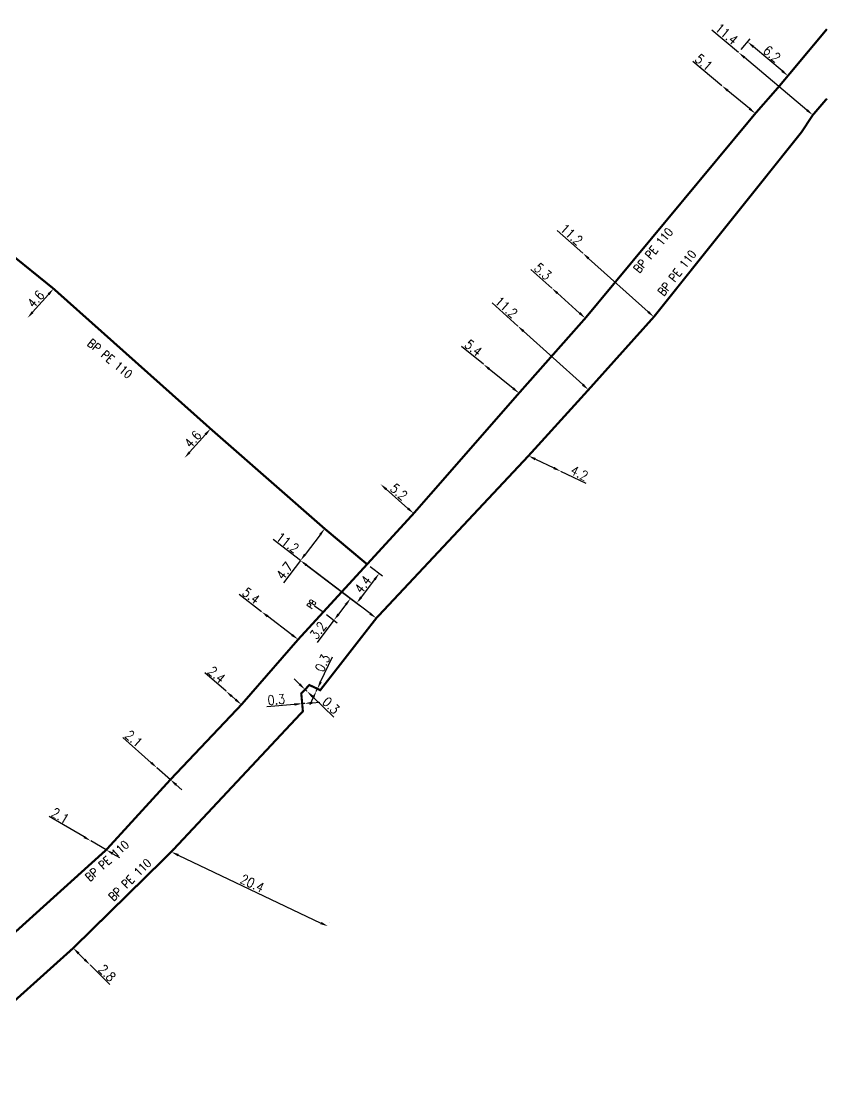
# Model space of a CAD drawing. Header units: millimetres. Extents: x 184998 to 186003, y 126995 to 128002.
# Drawn here: x 185905.2 to 186000.1, y 127498 to 127621.7 of the extents above; entities that cross this region are included whole.
import ezdxf
from ezdxf.enums import TextEntityAlignment as Align

# ---------------------------------------------------------------- set-up
doc = ezdxf.new("R2010")
doc.units = ezdxf.units.MM
doc.header["$PDMODE"] = 34
doc.linetypes.add('L_25_PE', pattern=[2000, 1000, 1000])
doc.layers.get('0').update_dxf_attribs({"linetype": 'CONTINUOUS'})
doc.layers.get('DEFPOINTS').update_dxf_attribs({"linetype": 'CONTINUOUS'})
doc.layers.add('L_150', color=1, linetype='CONTINUOUS')
doc.layers.add('L_340', color=7, linetype='CONTINUOUS')
doc.styles.add('G_ROMANS', font='ROMANS.SHX', dxfattribs={"width": 0.75})
doc.styles.get("Standard").update_dxf_attribs({"font": 'romans.shx', "width": 0.85})
doc.dimstyles.get("Standard").update_dxf_attribs({"dimtxt": 1.5, "dimasz": 1.2, "dimexe": 0.625, "dimexo": 0.625, "dimgap": 0.25, "dimtad": 1, "dimdec": 1, "dimzin": 0, "dimdsep": 46, "dimtxsty": 'Standard', "dimcen": -0.5, "dimadec": 0, "dimazin": 0, "dimtfac": 1, "dimtdec": 1, "dimtmove": 0, "dimatfit": 3, "dimfxl": 0, "dimtolj": 1, "dimtzin": 0, "dimarcsym": 0})

# ---------------------------------------------------------------- blocks, each defined once
blk = doc.blocks.new('*D221')
at = {"layer": 'DEFPOINTS', "color": 0, "linetype": 'Continuous', "transparency": 16777216}
for p in [(185913.41, 127525.25), (185913.41, 127525.25), (185915.23, 127524.2)]:
    blk.add_point(p, dxfattribs=at)
at = {"layer": 'L_150', "color": 0, "linetype": 'Continuous', "lineweight": -2, "transparency": 16777216}
for p, q in [((185912.63, 127525.71), (185908.53, 127528.1)), ((185915.23, 127524.2), (185913.41, 127525.25)), ((185916, 127523.74), (185916.78, 127523.29))]:
    blk.add_line(p, q, dxfattribs=at)
at = {"layer": 'L_150', "color": 0, "linetype": 'Continuous', "transparency": 16777216}
for points in [[(185912.71, 127525.83), (185912.56, 127525.58), (185913.41, 127525.25)], [(185916.08, 127523.87), (185915.93, 127523.61), (185915.23, 127524.2)]]:
    blk.add_solid(points, dxfattribs=at)
at = {"layer": 'L_150', "color": 0, "linetype": 'Continuous', "transparency": 16777216, "insert": (185909.81, 127528.21), "char_height": 1.125, "attachment_point": 5, "rotation": 329.787}
blk.add_mtext('\\A1;2.1', dxfattribs=at)
blk = doc.blocks.new('*D222')
at = {"layer": 'DEFPOINTS', "color": 0, "linetype": 'Continuous', "transparency": 16777216}
for p in [(185911.35, 127512.65), (185913.32, 127510.67), (185913.32, 127510.67)]:
    blk.add_point(p, dxfattribs=at)
at = {"layer": 'L_150', "color": 0, "linetype": 'Continuous', "lineweight": -2, "transparency": 16777216}
for p, q in [((185911.98, 127512.02), (185912.69, 127511.31)), ((185913.32, 127510.67), (185915.64, 127508.35))]:
    blk.add_line(p, q, dxfattribs=at)
at = {"layer": 'L_150', "color": 0, "linetype": 'Continuous', "transparency": 16777216}
for points in [[(185912.09, 127512.12), (185911.87, 127511.91), (185911.35, 127512.65)], [(185912.79, 127511.41), (185912.58, 127511.2), (185913.32, 127510.67)]]:
    blk.add_solid(points, dxfattribs=at)
at = {"layer": 'L_150', "color": 0, "linetype": 'Continuous', "transparency": 16777216, "insert": (185915.33, 127509.72), "char_height": 1.125, "attachment_point": 5, "rotation": 314.9346}
blk.add_mtext('\\A1;2.8', dxfattribs=at)
blk = doc.blocks.new('*D223')
at = {"layer": 'DEFPOINTS', "color": 0, "linetype": 'Continuous', "transparency": 16777216}
for p in [(185922.88, 127523.96), (185941.31, 127515.21), (185941.31, 127515.21)]:
    blk.add_point(p, dxfattribs=at)
at = {"layer": 'L_150', "color": 0, "linetype": 'Continuous', "lineweight": -2, "transparency": 16777216}
for p, q in [((185923.08, 127524.38), (185923.08, 127524.38)), ((185923.69, 127523.57), (185940.49, 127515.59)), ((185941.51, 127515.63), (185941.51, 127515.63))]:
    blk.add_line(p, q, dxfattribs=at)
at = {"layer": 'L_150', "color": 0, "linetype": 'Continuous', "transparency": 16777216}
for points in [[(185923.76, 127523.71), (185923.63, 127523.44), (185922.88, 127523.96)], [(185940.56, 127515.73), (185940.43, 127515.46), (185941.31, 127515.21)]]:
    blk.add_solid(points, dxfattribs=at)
at = {"layer": 'L_150', "color": 0, "linetype": 'Continuous', "transparency": 16777216, "insert": (185932.41, 127520.26), "char_height": 1.125, "attachment_point": 5, "rotation": 334.604}
blk.add_mtext('\\A1;20.4', dxfattribs=at)
blk = doc.blocks.new('*D224')
at = {"layer": 'DEFPOINTS', "color": 0, "linetype": 'Continuous', "transparency": 16777216}
for p in [(185921.2, 127533.84), (185921.2, 127533.84), (185922.77, 127532.45)]:
    blk.add_point(p, dxfattribs=at)
at = {"layer": 'L_150', "color": 0, "linetype": 'Continuous', "lineweight": -2, "transparency": 16777216}
for p, q in [((185920.53, 127534.44), (185917.17, 127537.4)), ((185922.77, 127532.45), (185921.2, 127533.84)), ((185923.45, 127531.85), (185924.12, 127531.26))]:
    blk.add_line(p, q, dxfattribs=at)
at = {"layer": 'L_150', "color": 0, "linetype": 'Continuous', "transparency": 16777216}
for points in [[(185920.62, 127534.55), (185920.43, 127534.33), (185921.2, 127533.84)], [(185923.55, 127531.97), (185923.35, 127531.74), (185922.77, 127532.45)]]:
    blk.add_solid(points, dxfattribs=at)
at = {"layer": 'L_150', "color": 0, "linetype": 'Continuous', "transparency": 16777216, "insert": (185918.46, 127537.27), "char_height": 1.125, "attachment_point": 5, "rotation": 318.5164}
blk.add_mtext('\\A1;2.1', dxfattribs=at)
blk = doc.blocks.new('*D225')
at = {"layer": 'DEFPOINTS', "color": 0, "linetype": 'Continuous', "transparency": 16777216}
for p in [(185929.32, 127542.84), (185929.32, 127542.84), (185931.13, 127541.27)]:
    blk.add_point(p, dxfattribs=at)
at = {"layer": 'L_150', "color": 0, "linetype": 'Continuous', "lineweight": -2, "transparency": 16777216}
for p, q in [((185929.32, 127542.84), (185926.81, 127545.02)), ((185930.45, 127541.86), (185929.99, 127542.25))]:
    blk.add_line(p, q, dxfattribs=at)
at = {"layer": 'L_150', "color": 0, "linetype": 'Continuous', "transparency": 16777216}
for points in [[(185930.09, 127542.37), (185929.9, 127542.14), (185929.32, 127542.84)], [(185930.55, 127541.97), (185930.35, 127541.75), (185931.13, 127541.27)]]:
    blk.add_solid(points, dxfattribs=at)
at = {"layer": 'L_150', "color": 0, "linetype": 'Continuous', "transparency": 16777216, "insert": (185928.21, 127544.8), "char_height": 1.125, "attachment_point": 5, "rotation": 319.0019}
blk.add_mtext('\\A1;2.4', dxfattribs=at)
blk = doc.blocks.new('*D226')
at = {"layer": 'DEFPOINTS', "color": 0, "linetype": 'Continuous', "transparency": 16777216}
for p in [(185938.28, 127541.39), (185938.58, 127541.41), (185938.58, 127541.41)]:
    blk.add_point(p, dxfattribs=at)
at = {"layer": 'L_150', "color": 0, "linetype": 'Continuous', "lineweight": -2, "transparency": 16777216}
for p, q in [((185937.38, 127541.3), (185934.12, 127541)), ((185938.58, 127541.41), (185938.28, 127541.39)), ((185939.47, 127541.5), (185940.37, 127541.58))]:
    blk.add_line(p, q, dxfattribs=at)
at = {"layer": 'L_150', "color": 0, "linetype": 'Continuous', "transparency": 16777216}
for points in [[(185937.37, 127541.45), (185937.39, 127541.15), (185938.28, 127541.39)], [(185939.46, 127541.64), (185939.49, 127541.35), (185938.58, 127541.41)]]:
    blk.add_solid(points, dxfattribs=at)
at = {"layer": 'L_150', "color": 0, "linetype": 'Continuous', "transparency": 16777216, "insert": (185935.23, 127541.86), "char_height": 1.125, "attachment_point": 5, "rotation": 5.2739}
blk.add_mtext('\\A1;0.3', dxfattribs=at)
blk = doc.blocks.new('*D227')
at = {"layer": 'DEFPOINTS', "color": 0, "linetype": 'Continuous', "transparency": 16777216}
for p in [(185938.62, 127543.05), (185938.83, 127542.85), (185938.83, 127542.85)]:
    blk.add_point(p, dxfattribs=at)
at = {"layer": 'L_150', "color": 0, "linetype": 'Continuous', "lineweight": -2, "transparency": 16777216}
for p, q in [((185937.97, 127543.67), (185937.32, 127544.3)), ((185938.62, 127543.05), (185938.83, 127542.85)), ((185939.48, 127542.22), (185942.01, 127539.81))]:
    blk.add_line(p, q, dxfattribs=at)
at = {"layer": 'L_150', "color": 0, "linetype": 'Continuous', "transparency": 16777216}
for points in [[(185938.07, 127543.78), (185937.86, 127543.57), (185938.62, 127543.05)], [(185939.59, 127542.33), (185939.38, 127542.12), (185938.83, 127542.85)]]:
    blk.add_solid(points, dxfattribs=at)
at = {"layer": 'L_150', "color": 0, "linetype": 'Continuous', "transparency": 16777216, "insert": (185941.67, 127541.17), "char_height": 1.125, "attachment_point": 5, "rotation": 316.3123}
blk.add_mtext('\\A1;0.3', dxfattribs=at)
blk = doc.blocks.new('*D228')
at = {"layer": 'DEFPOINTS', "color": 0, "linetype": 'Continuous', "transparency": 16777216}
for p in [(185939.94, 127542.86), (185939.94, 127542.86), (185940.07, 127543.14)]:
    blk.add_point(p, dxfattribs=at)
at = {"layer": 'L_150', "color": 0, "linetype": 'Continuous', "lineweight": -2, "transparency": 16777216}
for p, q in [((185940.45, 127543.95), (185941.85, 127546.91)), ((185939.94, 127542.86), (185940.07, 127543.14)), ((185939.55, 127542.05), (185939.17, 127541.24))]:
    blk.add_line(p, q, dxfattribs=at)
at = {"layer": 'L_150', "color": 0, "linetype": 'Continuous', "transparency": 16777216}
for points in [[(185940.32, 127544.01), (185940.59, 127543.88), (185940.07, 127543.14)], [(185939.42, 127542.12), (185939.69, 127541.99), (185939.94, 127542.86)]]:
    blk.add_solid(points, dxfattribs=at)
at = {"layer": 'L_150', "color": 0, "linetype": 'Continuous', "transparency": 16777216, "insert": (185940.67, 127546.16), "char_height": 1.125, "attachment_point": 5, "rotation": 64.6535}
blk.add_mtext('\\A1;0.3', dxfattribs=at)
blk = doc.blocks.new('*D229')
at = {"layer": 'DEFPOINTS', "color": 0, "linetype": 'Continuous', "transparency": 16777216}
for p in [(185964.9, 127570.53), (185968.68, 127568.71), (185968.68, 127568.71)]:
    blk.add_point(p, dxfattribs=at)
at = {"layer": 'L_150', "color": 0, "linetype": 'Continuous', "lineweight": -2, "transparency": 16777216}
for p, q in [((185965.71, 127570.14), (185967.87, 127569.1)), ((185968.68, 127568.71), (185971.64, 127567.3))]:
    blk.add_line(p, q, dxfattribs=at)
at = {"layer": 'L_150', "color": 0, "linetype": 'Continuous', "transparency": 16777216}
for points in [[(185965.77, 127570.27), (185965.64, 127570), (185964.9, 127570.53)], [(185967.94, 127569.24), (185967.81, 127568.97), (185968.68, 127568.71)]]:
    blk.add_solid(points, dxfattribs=at)
at = {"layer": 'L_150', "color": 0, "linetype": 'Continuous', "transparency": 16777216, "insert": (185970.89, 127568.49), "char_height": 1.125, "attachment_point": 5, "rotation": 334.4312}
blk.add_mtext('\\A1;4.2', dxfattribs=at)
blk = doc.blocks.new('*D230')
at = {"layer": 'DEFPOINTS', "color": 0, "linetype": 'Continuous', "transparency": 16777216}
for p in [(185933.5, 127552.2), (185933.5, 127552.2), (185937.8, 127548.93)]:
    blk.add_point(p, dxfattribs=at)
at = {"layer": 'L_150', "color": 0, "linetype": 'Continuous', "lineweight": -2, "transparency": 16777216}
for p, q in [((185933.5, 127552.2), (185930.85, 127554.22)), ((185937.08, 127549.48), (185934.21, 127551.66))]:
    blk.add_line(p, q, dxfattribs=at)
at = {"layer": 'L_150', "color": 0, "linetype": 'Continuous', "transparency": 16777216}
for points in [[(185934.31, 127551.78), (185934.12, 127551.54), (185933.5, 127552.2)], [(185937.17, 127549.6), (185936.99, 127549.36), (185937.8, 127548.93)]]:
    blk.add_solid(points, dxfattribs=at)
at = {"layer": 'L_150', "color": 0, "linetype": 'Continuous', "transparency": 16777216, "insert": (185932.27, 127554.08), "char_height": 1.125, "attachment_point": 5, "rotation": 322.7325}
blk.add_mtext('\\A1;5.4', dxfattribs=at)
blk = doc.blocks.new('*D231')
at = {"layer": 'DEFPOINTS', "color": 0, "linetype": 'Continuous', "transparency": 16777216}
for p in [(185940.92, 127561.96), (185938.08, 127558.22), (185938.08, 127558.22)]:
    blk.add_point(p, dxfattribs=at)
at = {"layer": 'L_150', "color": 0, "linetype": 'Continuous', "lineweight": -2, "transparency": 16777216}
for p, q in [((185940.38, 127561.24), (185938.62, 127558.93)), ((185938.08, 127558.22), (185936.09, 127555.61))]:
    blk.add_line(p, q, dxfattribs=at)
at = {"layer": 'L_150', "color": 0, "linetype": 'Continuous', "transparency": 16777216}
for points in [[(185940.26, 127561.33), (185940.5, 127561.15), (185940.92, 127561.96)], [(185938.5, 127559.02), (185938.74, 127558.84), (185938.08, 127558.22)]]:
    blk.add_solid(points, dxfattribs=at)
at = {"layer": 'L_150', "color": 0, "linetype": 'Continuous', "transparency": 16777216, "insert": (185936.21, 127557.01), "char_height": 1.125, "attachment_point": 5, "rotation": 52.725}
blk.add_mtext('\\A1;4.7', dxfattribs=at)
blk = doc.blocks.new('*D232')
at = {"layer": 'DEFPOINTS', "color": 0, "linetype": 'Continuous', "transparency": 16777216}
for p in [(185938.08, 127558.22), (185945.91, 127557.78), (185944.68, 127553.19)]:
    blk.add_point(p, dxfattribs=at)
at = {"layer": 'L_150', "color": 0, "linetype": 'Continuous', "lineweight": -2, "transparency": 16777216}
for p, q in [((185938.45, 127557.93), (185945.05, 127552.91)), ((185946.28, 127557.5), (185947.71, 127556.41)), ((185946.8, 127555.98), (185945.22, 127553.91))]:
    blk.add_line(p, q, dxfattribs=at)
at = {"layer": 'L_150', "color": 0, "linetype": 'Continuous', "transparency": 16777216}
for points in [[(185946.68, 127556.07), (185946.92, 127555.89), (185947.34, 127556.69)], [(185945.1, 127554), (185945.34, 127553.82), (185944.68, 127553.19)]]:
    blk.add_solid(points, dxfattribs=at)
at = {"layer": 'L_150', "color": 0, "linetype": 'Continuous', "transparency": 16777216, "insert": (185945.41, 127555.4), "char_height": 1.125, "attachment_point": 5, "rotation": 52.725}
blk.add_mtext('\\A1;4.4', dxfattribs=at)
blk = doc.blocks.new('*D233')
at = {"layer": 'DEFPOINTS', "color": 0, "linetype": 'Continuous', "transparency": 16777216}
for p in [(185947.49, 127567.2), (185947.49, 127567.2), (185951.39, 127563.75)]:
    blk.add_point(p, dxfattribs=at)
at = {"layer": 'L_150', "color": 0, "linetype": 'Continuous', "lineweight": -2, "transparency": 16777216}
blk.add_line((185950.71, 127564.35), (185948.16, 127566.6), dxfattribs=at)
at = {"layer": 'L_150', "color": 0, "linetype": 'Continuous', "transparency": 16777216}
for points in [[(185948.26, 127566.71), (185948.06, 127566.49), (185947.49, 127567.2)], [(185950.81, 127564.46), (185950.61, 127564.24), (185951.39, 127563.75)]]:
    blk.add_solid(points, dxfattribs=at)
at = {"layer": 'L_150', "color": 0, "linetype": 'Continuous', "transparency": 16777216, "insert": (185949.65, 127566.29), "char_height": 1.125, "attachment_point": 5, "rotation": 318.5827}
blk.add_mtext('\\A1;5.2', dxfattribs=at)
blk = doc.blocks.new('*D234')
at = {"layer": 'DEFPOINTS', "color": 0, "linetype": 'Continuous', "transparency": 16777216}
for p in [(185927.5, 127573.71), (185924.44, 127570.28), (185924.44, 127570.28)]:
    blk.add_point(p, dxfattribs=at)
at = {"layer": 'L_150', "color": 0, "linetype": 'Continuous', "lineweight": -2, "transparency": 16777216}
blk.add_line((185926.9, 127573.04), (185925.04, 127570.95), dxfattribs=at)
at = {"layer": 'L_150', "color": 0, "linetype": 'Continuous', "transparency": 16777216}
for points in [[(185926.79, 127573.14), (185927.01, 127572.94), (185927.5, 127573.71)], [(185924.93, 127571.05), (185925.15, 127570.85), (185924.44, 127570.28)]]:
    blk.add_solid(points, dxfattribs=at)
at = {"layer": 'L_150', "color": 0, "linetype": 'Continuous', "transparency": 16777216, "insert": (185925.41, 127572.49), "char_height": 1.125, "attachment_point": 5, "rotation": 48.2802}
blk.add_mtext('\\A1;4.6', dxfattribs=at)
blk = doc.blocks.new('*D235')
at = {"layer": 'DEFPOINTS', "color": 0, "linetype": 'Continuous', "transparency": 16777216}
for p in [(185909.03, 127590.18), (185905.97, 127586.74), (185905.97, 127586.74)]:
    blk.add_point(p, dxfattribs=at)
at = {"layer": 'L_150', "color": 0, "linetype": 'Continuous', "lineweight": -2, "transparency": 16777216}
blk.add_line((185908.43, 127589.51), (185906.57, 127587.42), dxfattribs=at)
at = {"layer": 'L_150', "color": 0, "linetype": 'Continuous', "transparency": 16777216}
for points in [[(185908.32, 127589.61), (185908.55, 127589.41), (185909.03, 127590.18)], [(185906.46, 127587.52), (185906.68, 127587.32), (185905.97, 127586.74)]]:
    blk.add_solid(points, dxfattribs=at)
at = {"layer": 'L_150', "color": 0, "linetype": 'Continuous', "transparency": 16777216, "insert": (185906.94, 127588.96), "char_height": 1.125, "attachment_point": 5, "rotation": 48.2786}
blk.add_mtext('\\A1;4.6', dxfattribs=at)
blk = doc.blocks.new('*D249')
at = {"layer": 'DEFPOINTS', "color": 0, "linetype": 'Continuous', "transparency": 16777216}
for p in [(185959.59, 127581.3), (185959.59, 127581.3), (185963.78, 127577.9)]:
    blk.add_point(p, dxfattribs=at)
at = {"layer": 'L_150', "color": 0, "linetype": 'Continuous', "lineweight": -2, "transparency": 16777216}
for p, q in [((185959.59, 127581.3), (185957.01, 127583.39)), ((185959.29, 127580.94), (185959.29, 127580.94)), ((185963.08, 127578.46), (185960.29, 127580.73)), ((185963.49, 127577.53), (185963.49, 127577.53))]:
    blk.add_line(p, q, dxfattribs=at)
at = {"layer": 'L_150', "color": 0, "linetype": 'Continuous', "transparency": 16777216}
for points in [[(185960.38, 127580.85), (185960.19, 127580.62), (185959.59, 127581.3)], [(185963.18, 127578.58), (185962.99, 127578.35), (185963.78, 127577.9)]]:
    blk.add_solid(points, dxfattribs=at)
at = {"layer": 'L_150', "color": 0, "linetype": 'Continuous', "transparency": 16777216, "insert": (185958.42, 127583.21), "char_height": 1.125, "attachment_point": 5, "rotation": 320.935}
blk.add_mtext('\\A1;5.4', dxfattribs=at)
blk = doc.blocks.new('*D250')
at = {"layer": 'DEFPOINTS', "color": 0, "linetype": 'Continuous', "transparency": 16777216}
for p in [(185963.63, 127585.79), (185963.63, 127585.79), (185971.95, 127578.29)]:
    blk.add_point(p, dxfattribs=at)
at = {"layer": 'L_150', "color": 0, "linetype": 'Continuous', "lineweight": -2, "transparency": 16777216}
for p, q in [((185963.63, 127585.79), (185960.62, 127588.5)), ((185971.28, 127578.9), (185964.3, 127585.19))]:
    blk.add_line(p, q, dxfattribs=at)
at = {"layer": 'L_150', "color": 0, "linetype": 'Continuous', "transparency": 16777216}
for points in [[(185964.4, 127585.3), (185964.2, 127585.07), (185963.63, 127585.79)], [(185971.38, 127579.01), (185971.18, 127578.78), (185971.95, 127578.29)]]:
    blk.add_solid(points, dxfattribs=at)
at = {"layer": 'L_150', "color": 0, "linetype": 'Continuous', "transparency": 16777216, "insert": (185962.29, 127588), "char_height": 1.125, "attachment_point": 5, "rotation": 317.9962}
blk.add_mtext('\\A1;11.2', dxfattribs=at)
blk = doc.blocks.new('*D251')
at = {"layer": 'DEFPOINTS', "color": 0, "linetype": 'Continuous', "transparency": 16777216}
for p in [(185967.63, 127590.25), (185967.63, 127590.25), (185971.58, 127586.71)]:
    blk.add_point(p, dxfattribs=at)
at = {"layer": 'L_150', "color": 0, "linetype": 'Continuous', "lineweight": -2, "transparency": 16777216}
for p, q in [((185967.63, 127590.25), (185965.19, 127592.44)), ((185970.91, 127587.31), (185968.3, 127589.65))]:
    blk.add_line(p, q, dxfattribs=at)
at = {"layer": 'L_150', "color": 0, "linetype": 'Continuous', "transparency": 16777216}
for points in [[(185968.4, 127589.76), (185968.2, 127589.54), (185967.63, 127590.25)], [(185971.01, 127587.43), (185970.81, 127587.2), (185971.58, 127586.71)]]:
    blk.add_solid(points, dxfattribs=at)
at = {"layer": 'L_150', "color": 0, "linetype": 'Continuous', "transparency": 16777216, "insert": (185966.58, 127592.21), "char_height": 1.125, "attachment_point": 5, "rotation": 318.1126}
blk.add_mtext('\\A1;5.3', dxfattribs=at)
blk = doc.blocks.new('*D252')
at = {"layer": 'DEFPOINTS', "color": 0, "linetype": 'Continuous', "transparency": 16777216}
for p in [(185971.3, 127594.34), (185971.3, 127594.34), (185979.64, 127586.86)]:
    blk.add_point(p, dxfattribs=at)
at = {"layer": 'L_150', "color": 0, "linetype": 'Continuous', "lineweight": -2, "transparency": 16777216}
for p, q in [((185971.3, 127594.34), (185968.28, 127597.04)), ((185978.97, 127587.46), (185971.97, 127593.74))]:
    blk.add_line(p, q, dxfattribs=at)
at = {"layer": 'L_150', "color": 0, "linetype": 'Continuous', "transparency": 16777216}
for points in [[(185972.07, 127593.85), (185971.87, 127593.62), (185971.3, 127594.34)], [(185979.07, 127587.57), (185978.87, 127587.35), (185979.64, 127586.86)]]:
    blk.add_solid(points, dxfattribs=at)
at = {"layer": 'L_150', "color": 0, "linetype": 'Continuous', "transparency": 16777216, "insert": (185969.96, 127596.55), "char_height": 1.125, "attachment_point": 5, "rotation": 318.1033}
blk.add_mtext('\\A1;11.2', dxfattribs=at)
blk = doc.blocks.new('*D253')
at = {"layer": 'DEFPOINTS', "color": 0, "linetype": 'Continuous', "transparency": 16777216}
for p in [(185987.66, 127614.04), (185987.66, 127614.04), (185991.58, 127610.78)]:
    blk.add_point(p, dxfattribs=at)
at = {"layer": 'L_150', "color": 0, "linetype": 'Continuous', "lineweight": -2, "transparency": 16777216}
for p, q in [((185987.66, 127614.04), (185984.23, 127616.89)), ((185990.89, 127611.35), (185988.35, 127613.46))]:
    blk.add_line(p, q, dxfattribs=at)
at = {"layer": 'L_150', "color": 0, "linetype": 'Continuous', "transparency": 16777216}
for points in [[(185988.44, 127613.58), (185988.25, 127613.35), (185987.66, 127614.04)], [(185990.98, 127611.47), (185990.79, 127611.24), (185991.58, 127610.78)]]:
    blk.add_solid(points, dxfattribs=at)
at = {"layer": 'L_150', "color": 0, "linetype": 'Continuous', "transparency": 16777216, "insert": (185985.51, 127616.79), "char_height": 1.125, "attachment_point": 5, "rotation": 320.2963}
blk.add_mtext('\\A1;5.1', dxfattribs=at)
blk = doc.blocks.new('*D254')
at = {"layer": 'DEFPOINTS', "color": 0, "linetype": 'Continuous', "transparency": 16777216}
for p in [(185989.62, 127617.94), (185989.62, 127617.94), (185998.34, 127610.6)]:
    blk.add_point(p, dxfattribs=at)
at = {"layer": 'L_150', "color": 0, "linetype": 'Continuous', "lineweight": -2, "transparency": 16777216}
for p, q in [((185989.62, 127617.94), (185986.48, 127620.58)), ((185997.65, 127611.18), (185990.31, 127617.36))]:
    blk.add_line(p, q, dxfattribs=at)
at = {"layer": 'L_150', "color": 0, "linetype": 'Continuous', "transparency": 16777216}
for points in [[(185990.4, 127617.48), (185990.21, 127617.25), (185989.62, 127617.94)], [(185997.75, 127611.29), (185997.55, 127611.07), (185998.34, 127610.6)]]:
    blk.add_solid(points, dxfattribs=at)
at = {"layer": 'L_150', "color": 0, "linetype": 'Continuous', "transparency": 16777216, "insert": (185988.19, 127620.13), "char_height": 1.125, "attachment_point": 5, "rotation": 319.9091}
blk.add_mtext('\\A1;11.4', dxfattribs=at)
blk = doc.blocks.new('*D257')
at = {"layer": 'DEFPOINTS', "color": 0, "linetype": 'Continuous', "transparency": 16777216}
for p in [(185938.08, 127558.22), (185938.08, 127558.22), (185946.99, 127551.43)]:
    blk.add_point(p, dxfattribs=at)
at = {"layer": 'L_150', "color": 0, "linetype": 'Continuous', "lineweight": -2, "transparency": 16777216}
for p, q in [((185938.08, 127558.22), (185934.85, 127560.67)), ((185946.27, 127551.98), (185938.79, 127557.67))]:
    blk.add_line(p, q, dxfattribs=at)
at = {"layer": 'L_150', "color": 0, "linetype": 'Continuous', "transparency": 16777216}
for points in [[(185938.88, 127557.79), (185938.7, 127557.55), (185938.08, 127558.22)], [(185946.36, 127552.1), (185946.18, 127551.86), (185946.99, 127551.43)]]:
    blk.add_solid(points, dxfattribs=at)
at = {"layer": 'L_150', "color": 0, "linetype": 'Continuous', "transparency": 16777216, "insert": (185936.56, 127560.31), "char_height": 1.125, "attachment_point": 5, "rotation": 322.725}
blk.add_mtext('\\A1;11.2', dxfattribs=at)
blk = doc.blocks.new('*D258')
at = {"layer": 'DEFPOINTS', "color": 0, "linetype": 'Continuous', "transparency": 16777216}
for p in [(185938.08, 127558.22), (185943.95, 127553.74), (185940.75, 127552.16)]:
    blk.add_point(p, dxfattribs=at)
at = {"layer": 'L_340', "color": 0, "linetype": 'Continuous', "lineweight": -2, "transparency": 16777216}
for p, q in [((185938.45, 127557.93), (185944.33, 127553.46)), ((185943.41, 127553.03), (185942.56, 127551.91)), ((185942.01, 127551.2), (185940.03, 127548.59)), ((185941.13, 127551.87), (185942.39, 127550.91))]:
    blk.add_line(p, q, dxfattribs=at)
at = {"layer": 'L_340', "color": 0, "linetype": 'Continuous', "transparency": 16777216}
for points in [[(185943.29, 127553.12), (185943.53, 127552.94), (185943.95, 127553.74)], [(185942.44, 127552), (185942.68, 127551.82), (185942.01, 127551.2)]]:
    blk.add_solid(points, dxfattribs=at)
at = {"layer": 'L_340', "color": 0, "linetype": 'Continuous', "transparency": 16777216, "insert": (185940.15, 127549.99), "char_height": 1.125, "attachment_point": 5, "rotation": 52.725}
blk.add_mtext('\\A1;3.2', dxfattribs=at)
blk = doc.blocks.new('*D259')
at = {"layer": 'DEFPOINTS', "color": 0, "linetype": 'Continuous', "transparency": 16777216}
for p in [(185990.67, 127619.2), (185989.62, 127617.94), (185994.36, 127613.95)]:
    blk.add_point(p, dxfattribs=at)
at = {"layer": 'L_150', "color": 0, "linetype": 'Continuous', "lineweight": -2, "transparency": 16777216}
for p, q in [((185989.92, 127618.3), (185990.98, 127619.56)), ((185994.73, 127615.78), (185991.36, 127618.62)), ((185994.66, 127614.31), (185995.72, 127615.56))]:
    blk.add_line(p, q, dxfattribs=at)
at = {"layer": 'L_150', "color": 0, "linetype": 'Continuous', "transparency": 16777216}
for points in [[(185991.46, 127618.73), (185991.27, 127618.5), (185990.67, 127619.2)], [(185994.83, 127615.9), (185994.63, 127615.67), (185995.42, 127615.2)]]:
    blk.add_solid(points, dxfattribs=at)
at = {"layer": 'L_150', "color": 0, "linetype": 'Continuous', "transparency": 16777216, "insert": (185993.53, 127617.78), "char_height": 1.125, "attachment_point": 5, "rotation": 319.9091}
blk.add_mtext('\\A1;6.2', dxfattribs=at)
blk = doc.blocks.new('L_340_13')
at = {"color": 0, "linetype": 'Continuous', "flags": 128}
blk.add_lwpolyline([(0, 0), (0, 1.25)], dxfattribs=at)
at = {"color": 0, "linetype": 'Continuous', "style": 'G_ROMANS', "width": 0.75}
blk.add_text('PB', height=0.75, dxfattribs=at).set_placement((0, 1.66), align=Align.MIDDLE)
at = {"color": 0, "linetype": 'Continuous', "width": 0.75, "flags": 3}
for tag, p in [('DEF_LEG', (0, -10)), ('DEF_COUP', (0, -12.5)), ('DEF_TYPE', (0, -15))]:
    blk.add_attdef(tag, text='', height=1.2, dxfattribs=at).set_placement(p, align=Align.MIDDLE)

msp = doc.modelspace()

# ---------------------------------------------------------------- linework, layer by layer
at = {"layer": 'L_150', "linetype": 'L_25_PE', "const_width": 0.25}
for points in [[(186000, 127620.7), (185994.36, 127613.95), (185991.58, 127610.78), (185971.58, 127586.71), (185963.78, 127577.9), (185951.39, 127563.75), (185937.8, 127548.93), (185931.13, 127541.27), (185922.77, 127532.45), (185915.23, 127524.2), (185902.52, 127512.72), (185899.99, 127510.43), (185904.23, 127506.26)], [(185945.91, 127557.78), (185940.92, 127561.96), (185927.5, 127573.71), (185909.03, 127590.18), (185903.34, 127594.78), (185891.63, 127605.43), (185891.26, 127605.77), (185891.23, 127606.33), (185887.49, 127609.65), (185887.49, 127609.65), (185883.78, 127612.32)], [(185889.68, 127492.39), (185901.18, 127503.51), (185911.35, 127512.65), (185922.88, 127523.96), (185938.36, 127540.49), (185938.28, 127541.39), (185938.17, 127542.58), (185938.62, 127543.05), (185939.12, 127543.58), (185940.07, 127543.14), (185940.4, 127542.97), (185946.99, 127551.43), (185964.9, 127570.53), (185971.95, 127578.29), (185979.64, 127586.86), (185997.01, 127608.58), (185998.34, 127610.6), (186000, 127612.53)]]:
    msp.add_lwpolyline(points, dxfattribs=at)

# ---------------------------------------------------------------- block references
at = {"layer": 'L_340', "rotation": 56.21788906131771}
msp.add_blockref('L_340_13', (185940.75, 127552.16), dxfattribs=at)

# ---------------------------------------------------------------- texts
at = {"layer": 'L_150', "linetype": 'L_25_PE', "width": 0.85}
for rotation, p in [(50.2707, (185979.57, 127594.69)), (51.7697, (185982.36, 127592.03)), (320.082, (185915.66, 127581.95)), (42.0996, (185915.32, 127522.9)), (44.4234, (185918.02, 127520.67))]:
    msp.add_text('BP PE 110', height=1, rotation=rotation, dxfattribs=at).set_placement(p, align=Align.MIDDLE)

# ---------------------------------------------------------------- dimensions: what is measured, and where the dimension line sits
at = {"layer": 'L_150', "linetype": 'Continuous'}
for base, p1, p2, angle, picture, middle in [((185989.62, 127617.94), (185998.34, 127610.6), (185989.62, 127617.94), 319.9091, '*D254', (185987.71, 127619.55)), ((185987.66, 127614.04), (185991.58, 127610.78), (185987.66, 127614.04), 320.2963, '*D253', (185985.04, 127616.21)), ((185971.3, 127594.34), (185979.64, 127586.86), (185971.3, 127594.34), 318.1033, '*D252', (185969.46, 127595.99)), ((185967.63, 127590.25), (185971.58, 127586.71), (185967.63, 127590.25), 318.1126, '*D251', (185966.08, 127591.65)), ((185963.63, 127585.79), (185971.95, 127578.29), (185963.63, 127585.79), 317.9962, '*D250', (185961.79, 127587.45)), ((185959.59, 127581.3), (185963.78, 127577.9), (185959.59, 127581.3), 320.935, '*D249', (185957.95, 127582.63)), ((185968.68, 127568.71), (185964.9, 127570.53), (185968.68, 127568.71), 154.4312, '*D229', (185970.57, 127567.81)), ((185947.49, 127567.2), (185951.39, 127563.75), (185947.49, 127567.2), 318.5827, '*D233', (185949.16, 127565.72)), ((185938.08, 127558.22), (185946.99, 127551.43), (185938.08, 127558.22), 322.725, '*D257', (185936.1, 127559.72)), ((185938.08, 127558.22), (185940.92, 127561.96), (185938.08, 127558.22), 52.725, '*D231', (185936.81, 127556.56)), ((185933.5, 127552.2), (185937.8, 127548.93), (185933.5, 127552.2), 322.7325, '*D230', (185931.82, 127553.48)), ((185939.94, 127542.86), (185940.07, 127543.14), (185939.94, 127542.86), 64.6535, '*D228', (185941.35, 127545.84)), ((185929.32, 127542.84), (185931.13, 127541.27), (185929.32, 127542.84), 319.0019, '*D225', (185927.72, 127544.23)), ((185938.83, 127542.85), (185938.62, 127543.05), (185938.83, 127542.85), 136.3123, '*D227', (185941.15, 127540.63)), ((185938.58, 127541.41), (185938.28, 127541.39), (185938.58, 127541.41), 185.2739, '*D226', (185935.3, 127541.11)), ((185921.2, 127533.84), (185922.77, 127532.45), (185921.2, 127533.84), 318.5164, '*D224', (185917.96, 127536.71)), ((185913.41, 127525.25), (185915.23, 127524.2), (185913.41, 127525.25), 329.787, '*D221', (185909.44, 127527.57)), ((185913.32, 127510.67), (185911.35, 127512.65), (185913.32, 127510.67), 134.9346, '*D222', (185914.8, 127509.19))]:
    dim = msp.add_linear_dim(base=base, p1=p1, p2=p2, angle=angle, dimstyle='Standard', override={"dimscale": 0.75}, dxfattribs=at)
    dim.commit()
    dim.dimension.update_dxf_attribs({"geometry": picture, "text_midpoint": middle, "dimtype": 160})
for base, p1, p2, angle, picture, middle in [((185990.67, 127619.2), (185994.36, 127613.95), (185989.62, 127617.94), 319.9091, '*D259', (185993.53, 127617.78)), ((185905.97, 127586.74), (185909.03, 127590.18), (185905.97, 127586.74), 48.2786, '*D235', (185906.94, 127588.96)), ((185924.44, 127570.28), (185927.5, 127573.71), (185924.44, 127570.28), 48.2802, '*D234', (185925.41, 127572.49)), ((185944.68, 127553.19), (185945.91, 127557.78), (185938.08, 127558.22), 52.725, '*D232', (185945.41, 127555.4)), ((185941.31, 127515.21), (185922.88, 127523.96), (185941.31, 127515.21), 154.604, '*D223', (185932.41, 127520.26))]:
    dim = msp.add_linear_dim(base=base, p1=p1, p2=p2, angle=angle, dimstyle='Standard', override={"dimscale": 0.75}, dxfattribs=at)
    dim.commit()
    dim.dimension.update_dxf_attribs({"geometry": picture, "text_midpoint": middle})
at = {"layer": 'L_340', "linetype": 'Continuous'}
dim = msp.add_linear_dim(base=(185943.95, 127553.74), p1=(185940.75, 127552.16), p2=(185938.08, 127558.22), angle=232.725, dimstyle='Standard', override={"dimscale": 0.75}, dxfattribs=at)
dim.commit()
dim.dimension.update_dxf_attribs({"geometry": '*D258', "text_midpoint": (185940.75, 127549.54), "dimtype": 160})

doc.saveas('drawing.dxf')
